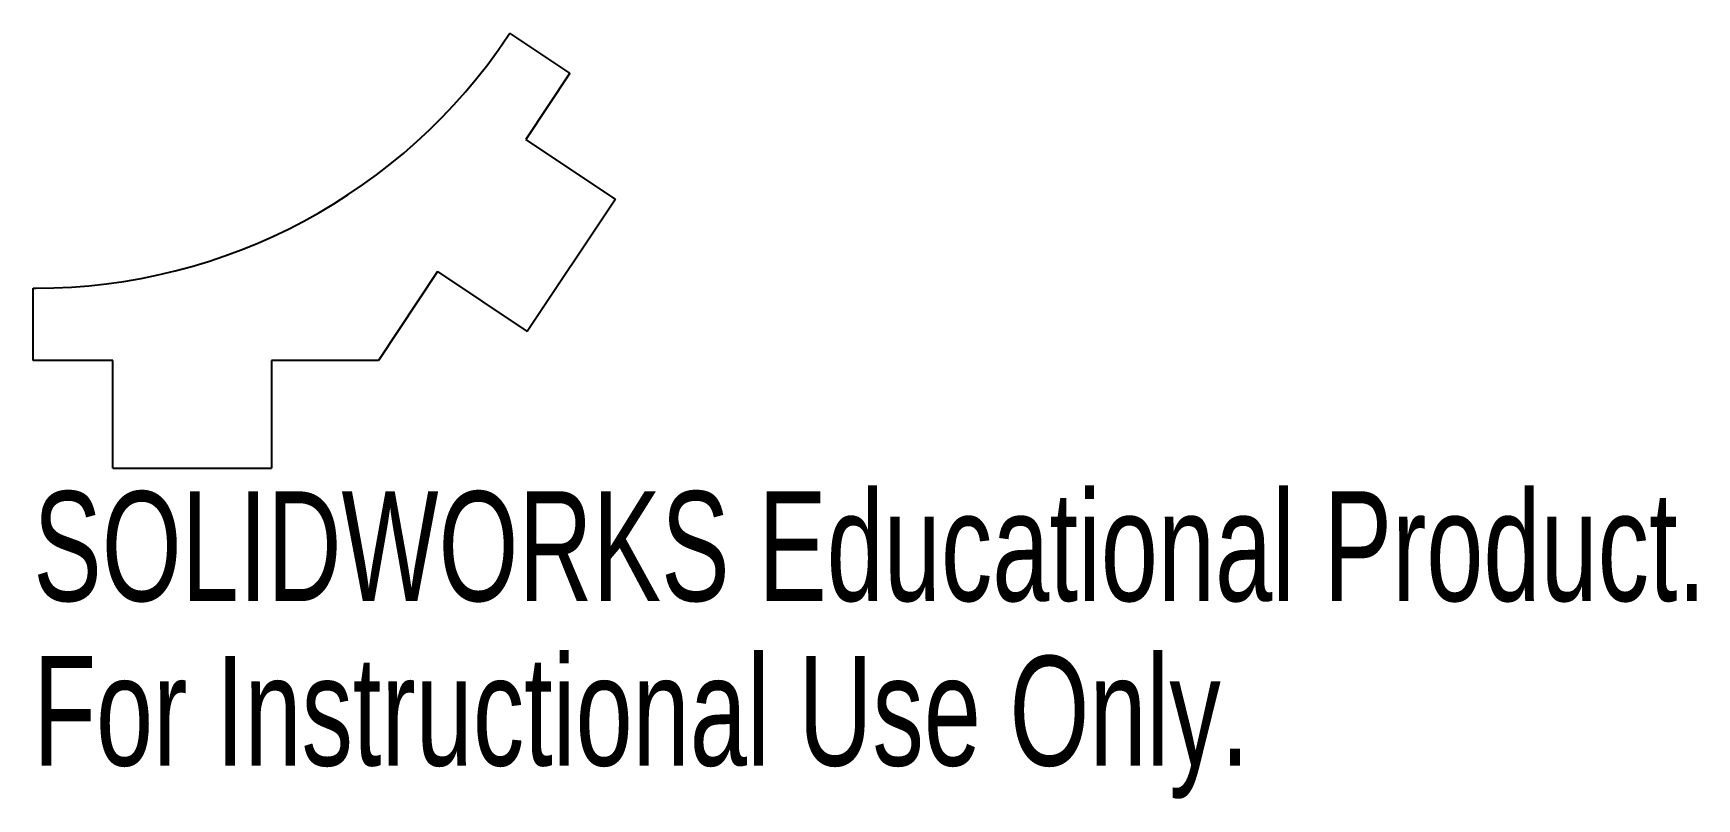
# Model space of a CAD drawing. Header units: millimetres. Extents: x 198.8 to 272.1, y -29.3 to 4.4.
import ezdxf

# ---------------------------------------------------------------- set-up
doc = ezdxf.new("R2010")
doc.units = ezdxf.units.MM
doc.styles.add('SLDTEXTSTYLE0', font='TXT', dxfattribs={"width": 0.7})

msp = doc.modelspace()

# ---------------------------------------------------------------- linework, layer by layer
at = {"color": 7, "linetype": 'Continuous', "lineweight": 25}
for p, q in [((219.722, 4.307), (219.789, 4.408)), ((222.431, 2.647), (219.789, 4.408)), ((222.431, 2.647), (220.49, -0.266)), ((224.442, -2.9), (220.49, -0.266)), ((224.442, -2.9), (220.559, -8.725)), ((216.607, -6.09), (214, -10)), ((216.607, -6.09), (220.559, -8.725)), ((198.801, -6.825), (198.921, -6.825)), ((198.801, -10), (198.801, -6.825)), ((202.301, -10), (198.801, -10)), ((202.301, -14.75), (202.301, -10)), ((209.301, -10), (209.301, -14.75)), ((214, -10), (209.301, -10)), ((202.301, -14.75), (209.301, -14.75))]:
    msp.add_line(p, q, dxfattribs=at)
msp.add_arc((198.921, 18.175), 25, 270, 326.30993, dxfattribs=at)

# ---------------------------------------------------------------- texts
at = {"color": 7, "linetype": 'Continuous', "char_height": 4.83362, "attachment_point": 1, "style": 'SLDTEXTSTYLE0'}
for s, insert in [('SOLIDWORKS Educational Product.', (198.801, -15.77)), ('For Instructional Use Only.', (198.801, -23.02))]:
    msp.add_mtext(s, dxfattribs=dict(at, insert=insert))

doc.saveas('drawing.dxf')
